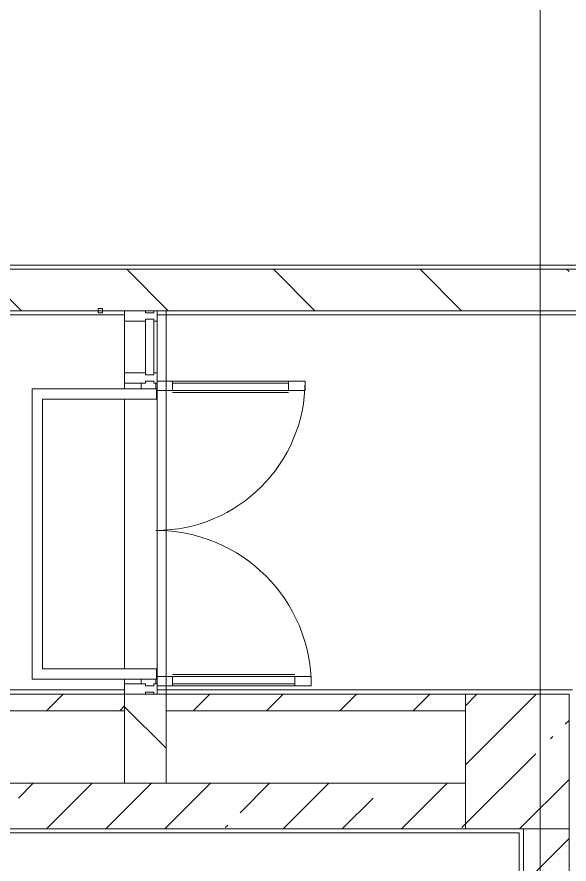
# Model space of a CAD drawing. Header units: millimetres. Extents: x -7229 to 196340, y -8553 to 29000.
# Drawn here: x 82038 to 84700, y 10730 to 14818 of the extents above; entities that cross this region are included whole.
import ezdxf

# ---------------------------------------------------------------- set-up
doc = ezdxf.new("R2010")
doc.units = ezdxf.units.MM
for name, color, linetype, lineweight, true_color in [('A-DETL-GENF-2', 7, 'Continuous', 5, 0xaaaaaa), ('A-DOOR-4', 7, 'Continuous', 5, 0xaaaaaa), ('A-FLOR-2', 7, 'Continuous', 5, 0xaaaaaa)]:
    doc.layers.add(name, color=color, linetype=linetype, lineweight=lineweight, true_color=true_color)
for name, color, linetype, lineweight in [('A-GLAZ-CURT', 7, 'Continuous', 5), ('A-GLAZ-CWMG', 7, 'Continuous', 5), ('A-WALL', 7, 'Continuous', 5), ('A-WALL-1', 7, 'Continuous', 9), ('I-WALL', 7, 'Continuous', 5), ('S-COLS', 7, 'Continuous', 5), ('Оси', 7, 'Continuous', 9)]:
    doc.layers.add(name, color=color, linetype=linetype, lineweight=lineweight)
pattern_1 = [(45, (0, 0), (-285.1231, 285.1231), []), (45, (285.12, 0), (-285.1231, 285.1231), [504.031, -100.806, 16.764, -84.042])]
pattern_2 = [(135, (0, 0), (-353.5534, -353.5534), [])]

# ---------------------------------------------------------------- blocks, each defined once
blk = doc.blocks.new('Системная панель - Стекло - 40мм-22736316-1_2_3_птичка зашивка')
at = {"layer": 'A-GLAZ-CURT'}
for p, q in [((135, 0), (-135, 0)), ((-135, 0), (-135, -40)), ((135, -40), (135, 0)), ((-135, -40), (135, -40))]:
    blk.add_line(p, q, dxfattribs=at)
blk = doc.blocks.new('Прямоугольный импост - Импост структурный с накладкой - 160мм Темный-32274872-1_2_3_птичка зашивка')
at = {"layer": 'A-GLAZ-CWMG'}
for p, q in [((82557, 13100), (82557, 13350)), ((82714, 13100), (82714, 13350))]:
    blk.add_line(p, q, dxfattribs=at)
blk = doc.blocks.new('Прямоугольный импост - Импост структурный с накладкой - 160мм Темный-30755840-1_2_3_птичка зашивка')
at = {"layer": 'A-GLAZ-CWMG'}
for p, q in [((-50, 40), (-50, 140)), ((-50, 140), (0, 140)), ((0, 140), (0, 40)), ((-40, 40), (-50, 40)), ((-50, -17), (-50, 0)), ((-50, 0), (-40, 0)), ((-40, 0), (-40, 40)), ((-10, 40), (-10, 0)), ((0, 40), (-10, 40)), ((-10, 0), (0, 0)), ((0, 0), (0, -17)), ((0, -17), (-50, -17))]:
    blk.add_line(p, q, dxfattribs=at)
blk = doc.blocks.new('Дверь_Витражная_остекление_ - ДВН_CОШ в витраже В-7-32274869-1_2_3_птичка зашивка')
at = {"layer": 'A-DETL-GENF-2'}
for p, q in [((735, 760), (690, 760)), ((690, 760), (690, 14.3)), ((735, 760), (690, 760)), ((690, 760), (690, 14.3)), ((735, 760), (735, 17)), ((735, 17), (735, 760)), ((-735, 730), (-690, 730)), ((-735, 730), (-735, 17)), ((-690, 730), (-735, 730)), ((-735, 730), (-735, 17)), ((-690, 730), (-690, 14.3)), ((-690, 14.3), (-690, 730)), ((681, 680), (681, 90)), ((735, 680), (690, 680)), ((725, 680), (725, 90)), ((-735, 650), (-690, 650)), ((-725, 650), (-725, 90)), ((-681, 650), (-681, 90)), ((-735, 90), (-690, 90)), ((735, 90), (690, 90)), ((-697, 10), (-725, 10)), ((-725, 10), (-697, 10)), ((-697, 10), (-725, 10)), ((702.2, 10), (725, 10)), ((702.2, 10), (725, 10)), ((702.2, 10), (725, 10)), ((-725, -60), (-697.4, -60)), ((725, -60), (702.6, -60))]:
    blk.add_line(p, q, dxfattribs=at)
at = {"layer": 'A-DOOR-4'}
for p, q in [((735, 760), (735, 17)), ((-735, 730), (-735, 17))]:
    blk.add_line(p, q, dxfattribs=at)
for centre, radius, start, end in [((735, 10), 750, 90, 180), ((-735, 10), 720, 360, 90)]:
    blk.add_arc(centre, radius, start, end, dxfattribs=at)
blk = doc.blocks.new('Прямоугольный импост - Импост структурный с накладкой - 160мм Темный-30755836-1_2_3_птичка зашивка')
at = {"layer": 'A-GLAZ-CWMG'}
for p, q in [((-25, 40), (-25, 140)), ((-25, 140), (25, 140)), ((25, 140), (25, 40)), ((-15, 40), (-25, 40)), ((-25, -17), (-25, 0)), ((-25, 0), (-15, 0)), ((-15, 0), (-15, 40)), ((15, 40), (15, 0)), ((25, 40), (15, 40)), ((15, 0), (25, 0)), ((25, 0), (25, -17)), ((25, -17), (-25, -17))]:
    blk.add_line(p, q, dxfattribs=at)
blk = doc.blocks.new('Прямоугольный импост - Импост структурный с накладкой - 160мм Темный-30755843-1_2_3_птичка зашивка')
at = {"layer": 'A-GLAZ-CWMG'}
for p, q in [((0, 140), (-50, 140)), ((-50, 140), (-50, 40)), ((0, 40), (0, 140)), ((-50, 40), (-40, 40)), ((-40, 0), (-50, 0)), ((-50, 0), (-50, -17)), ((-40, 40), (-40, 0)), ((-10, 0), (-10, 40)), ((-10, 40), (0, 40)), ((0, 0), (-10, 0)), ((0, -17), (0, 0)), ((-50, -17), (0, -17))]:
    blk.add_line(p, q, dxfattribs=at)

msp = doc.modelspace()

# ---------------------------------------------------------------- hatches: boundary and pattern name
at = {"layer": 'I-WALL'}
h = msp.add_hatch(dxfattribs=at)
h.set_pattern_fill('FP_31', color=256, style=0, pattern_type=2)
h.set_pattern_definition(pattern_2)
h.paths.add_polyline_path([(73640, 13400), (84700, 13400), (84700, 13600), (68650, 13600), (68650, 13400), (73620, 13400)])
h = msp.add_hatch(dxfattribs=at)
h.set_pattern_fill('FP_43', color=256, style=0, pattern_type=2)
h.set_pattern_definition([(45, (0, 0), (-176.7767, 176.7767), [])])
h.paths.add_polyline_path([(82557, 11470), (82557, 11550), (80850, 11550), (80850, 11470), (82288.3, 11470)])
h.paths.add_polyline_path([(84200, 11470), (84200, 11550), (82757, 11550), (82757, 11470), (84092.3, 11470)])
h = msp.add_hatch(dxfattribs=at)
h.set_pattern_fill('FP_31', color=256, style=0, pattern_type=2)
h.set_pattern_definition(pattern_2)
h.paths.add_polyline_path([(82714, 11120), (82757, 11120), (82757, 11550), (82557, 11550), (82557, 11120)])
h = msp.add_hatch(dxfattribs=at)
h.set_pattern_fill('FP_1', color=256, style=0, pattern_type=2)
h.set_pattern_definition(pattern_1)
h.paths.add_polyline_path([(84092.3, 10900), (84200, 10900), (84200, 11120), (80850, 11120), (80850, 10900), (82714, 10900)])
h = msp.add_hatch(dxfattribs=at)
h.set_pattern_fill('FP_1', color=256, style=0, pattern_type=2)
h.set_pattern_definition(pattern_1)
h.paths.add_polyline_path([(84700, 4050), (84700, 10900), (84480, 10900), (84480, 4050)])
at = {"layer": 'S-COLS'}
h = msp.add_hatch(dxfattribs=at)
h.set_pattern_fill('FP_1', color=256, style=0, pattern_type=2)
h.set_pattern_definition(pattern_1)
h.paths.add_polyline_path([(84480, 10900), (84700, 10900), (84700, 11550), (84200, 11550), (84200, 10900), (84460, 10900)])

# ---------------------------------------------------------------- linework, layer by layer
at = {"layer": 'A-FLOR-2'}
for p, q in [((70830, 13620), (85140, 13620)), ((82557, 13380), (77299.8, 13380)), ((85151, 13380), (82714, 13380)), ((82714, 11600), (82714, 13050)), ((82111.3, 13022.4), (82111.3, 11622.4)), ((82711.3, 13022.4), (82111.3, 13022.4)), ((82711.3, 12972.4), (82711.3, 13022.4)), ((82161.3, 11672.4), (82161.3, 12972.4)), ((82161.3, 12972.4), (82711.3, 12972.4)), ((82711.3, 11672.4), (82161.3, 11672.4)), ((82711.3, 11622.4), (82711.3, 11672.4)), ((82111.3, 11622.4), (82711.3, 11622.4)), ((80330, 11570), (82557, 11570)), ((82714, 11570), (84717, 11570)), ((84460, 10880), (80770, 10880)), ((84460, 4070), (84460, 10880))]:
    msp.add_line(p, q, dxfattribs=at)
at = {"layer": 'A-WALL'}
for p, q in [((82450, 13410), (82430, 13410)), ((82430, 13410), (82430, 13390)), ((82450, 13390), (82450, 13410)), ((82430, 13390), (82450, 13390))]:
    msp.add_line(p, q, dxfattribs=at)
at = {"layer": 'A-WALL-1'}
for p, q in [((82557, 11470), (82557, 11550)), ((82757, 11550), (82757, 11470)), ((82557, 11120), (82757, 11120))]:
    msp.add_line(p, q, dxfattribs=at)
at = {"layer": 'I-WALL'}
for p, q in [((85110, 13600), (70810, 13600)), ((77279.8, 13400), (85110, 13400)), ((82757, 13400), (82757, 11550)), ((82557, 13022.4), (82557, 13050)), ((82557, 11672.4), (82557, 12972.4)), ((82557, 11600), (82557, 11622.4)), ((82557, 11550), (80850, 11550)), ((82757, 11550), (82557, 11550)), ((84200, 11550), (82757, 11550)), ((84200, 11470), (84200, 11550)), ((80850, 11470), (82557, 11470)), ((82557, 11470), (82557, 11120)), ((82757, 11120), (82757, 11470)), ((82757, 11470), (84200, 11470)), ((82557, 11120), (80850, 11120)), ((84200, 11120), (82757, 11120)), ((84200, 10900), (84200, 11120)), ((80850, 10900), (84200, 10900)), ((84480, 10900), (84480, 4050)), ((84700, 10900), (84480, 10900)), ((84700, 4050), (84700, 10900))]:
    msp.add_line(p, q, dxfattribs=at)
at = {"layer": 'S-COLS'}
for p, q in [((84700, 11550), (84200, 11550)), ((84200, 11550), (84200, 10900)), ((84700, 10900), (84700, 11550)), ((84200, 10900), (84700, 10900))]:
    msp.add_line(p, q, dxfattribs=at)
at = {"layer": 'Оси'}
msp.add_line((84560, 10029.8), (84560, 21915.1), dxfattribs=at)

# ---------------------------------------------------------------- block references
at = {"layer": 'A-DOOR-4', "rotation": 269.9999999999999}
msp.add_blockref('Дверь_Витражная_остекление_ - ДВН_CОШ в витраже В-7-32274869-1_2_3_птичка зашивка', (82697, 12325), dxfattribs=at)
at = {"layer": 'A-GLAZ-CURT', "rotation": 269.9999999999999}
msp.add_blockref('Системная панель - Стекло - 40мм-22736316-1_2_3_птичка зашивка', (82697, 13225), dxfattribs=at)
at = {"layer": 'A-GLAZ-CWMG', "rotation": 89.99999999999993}
msp.add_blockref('Прямоугольный импост - Импост структурный с накладкой - 160мм Темный-30755843-1_2_3_птичка зашивка', (82697, 13400), dxfattribs=at)
at = {"layer": 'A-GLAZ-CWMG'}
msp.add_blockref('Прямоугольный импост - Импост структурный с накладкой - 160мм Темный-32274872-1_2_3_птичка зашивка', (0, 0), dxfattribs=at)
at = {"layer": 'A-GLAZ-CWMG', "extrusion": (0, 0, -1), "rotation": 270.0000000000001}
for name, p in [('Прямоугольный импост - Импост структурный с накладкой - 160мм Темный-30755836-1_2_3_птичка зашивка', (-82697, 13075)), ('Прямоугольный импост - Импост структурный с накладкой - 160мм Темный-30755840-1_2_3_птичка зашивка', (-82697, 11550))]:
    msp.add_blockref(name, p, dxfattribs=at)

doc.saveas('drawing.dxf')
